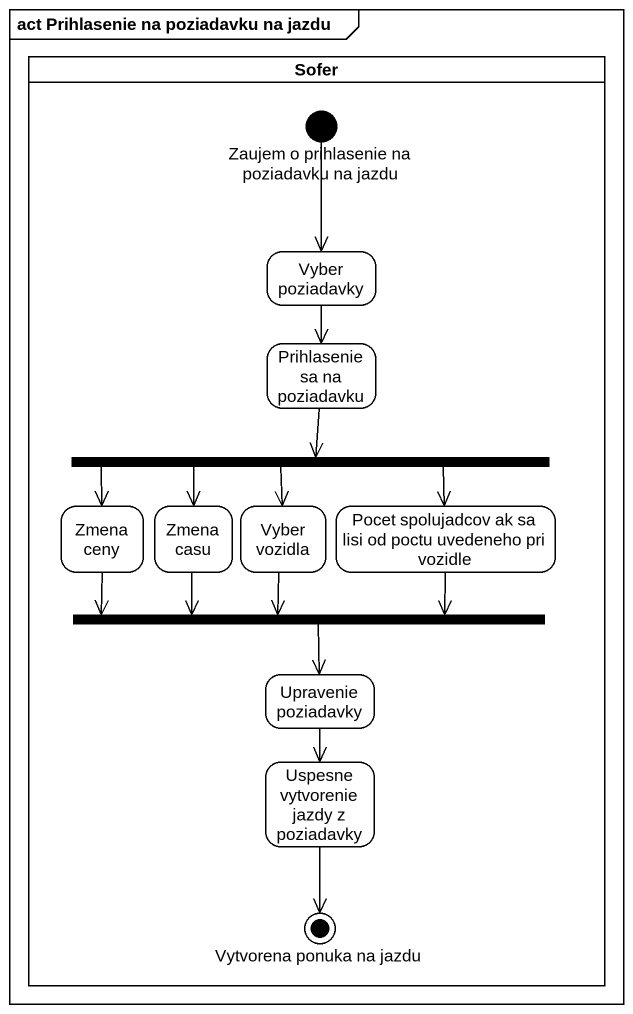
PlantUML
@startuml
mainframe act Prihlasenie na poziadavku na jazdu
hide empty description
state Sofer <<partition>> {
  state "Zaujem o prihlasenie na poziadavku na jazdu" as Zaujem_o_prihlasenie_na <<start>>
  state "Vyber poziadavky" as Vyber_poziadavky
  state "Prihlasenie sa na poziadavku" as Prihlasenie_sa_na_poziadavku
  state "Zmena ceny" as Zmena_ceny
  state fork1 <<fork>>
  state "Zmena casu" as Zmena_casu
  state "Vyber vozidla" as Vyber_vozidla
  state "Pocet spolujadcov ak sa lisi od poctu uvedeneho pri vozidle" as Pocet_spolujadcov_ak_sa
  state fork2 <<join>>
  state "Upravenie poziadavky" as Upravenie_poziadavky
  state "Uspesne vytvorenie jazdy z poziadavky" as Uspesne_vytvorenie_jazdy_z
  state "Vytvorena ponuka na jazdu" as Vytvorena_ponuka_na_jazdu <<end>>
}
Zaujem_o_prihlasenie_na --> Vyber_poziadavky
Vyber_poziadavky --> Prihlasenie_sa_na_poziadavku
Prihlasenie_sa_na_poziadavku --> fork1
Zmena_ceny -right-> fork2
fork1 -left-> Zmena_ceny
fork1 --> Zmena_casu
fork1 --> Vyber_vozidla
fork1 -right-> Pocet_spolujadcov_ak_sa
Zmena_casu --> fork2
Vyber_vozidla --> fork2
Pocet_spolujadcov_ak_sa -left-> fork2
fork2 --> Upravenie_poziadavky
Upravenie_poziadavky --> Uspesne_vytvorenie_jazdy_z
Uspesne_vytvorenie_jazdy_z --> Vytvorena_ponuka_na_jazdu
@enduml
